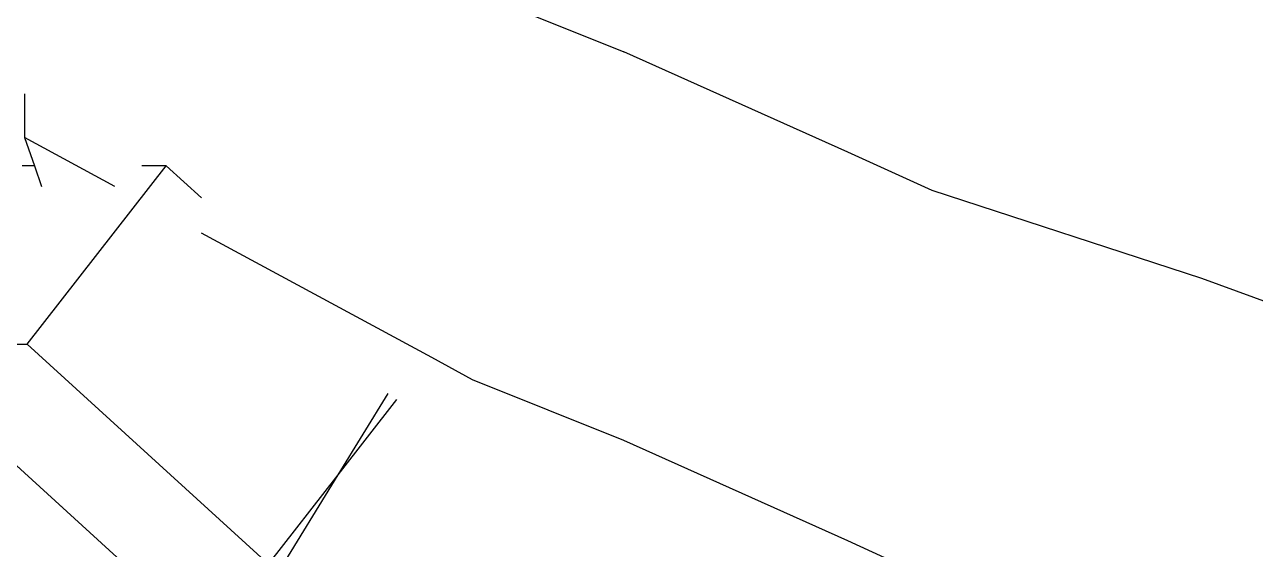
# Model space of a CAD drawing. Extents: x -24961 to 905641, y -154323 to 635957.
# Drawn here: x 394795.7 to 395277.1, y -130999.6 to -130794.4 of the extents above; entities that cross this region are included whole.
import ezdxf

# ---------------------------------------------------------------- set-up
doc = ezdxf.new("R2010")
doc.units = 0
doc.header["$LTSCALE"] = 1000
doc.header["$MEASUREMENT"] = 0

msp = doc.modelspace()

# ---------------------------------------------------------------- linework, layer by layer
for p, q in [((394970.85, -130781.24), (395030.14, -130805)), ((395117.71, -130844.21), (395030.14, -130805)), ((394795.71, -130821.51), (394795.71, -130838.55)), ((394831.06, -130857.62), (394795.71, -130838.55)), ((394795.71, -130838.55), (394799.52, -130849.6)), ((395150.7, -130859.29), (395117.71, -130844.21)), ((394799.52, -130849.6), (394794.78, -130849.6)), ((394796.65, -130919.33), (394851.09, -130849.6)), ((394799.52, -130849.6), (394802.28, -130857.62)), ((394851.09, -130849.6), (394841.62, -130849.6)), ((394851.09, -130849.6), (394864.88, -130862.15)), ((395256.14, -130893.67), (395150.7, -130859.29)), ((394955.04, -130924.54), (394864.88, -130875.88)), ((395283.27, -130903.61), (395256.14, -130893.67)), ((394740.34, -130919.33), (394796.65, -130919.33)), ((394740.34, -130919.33), (394834.81, -131005.32)), ((394796.65, -130919.33), (394891.12, -131005.32)), ((394970.85, -130933.24), (394955.04, -130924.54)), ((395030.14, -130957), (394970.85, -130933.24)), ((394918.34, -130970.46), (394937.94, -130938.58)), ((394918.34, -130970.46), (394941.32, -130941.02)), ((395117.71, -130996.21), (395030.14, -130957)), ((394891.12, -131005.32), (394918.34, -130970.46)), ((394894.98, -131008.44), (394918.34, -130970.46)), ((395150.7, -131011.29), (395117.71, -130996.21))]:
    msp.add_line(p, q)

doc.saveas('drawing.dxf')
